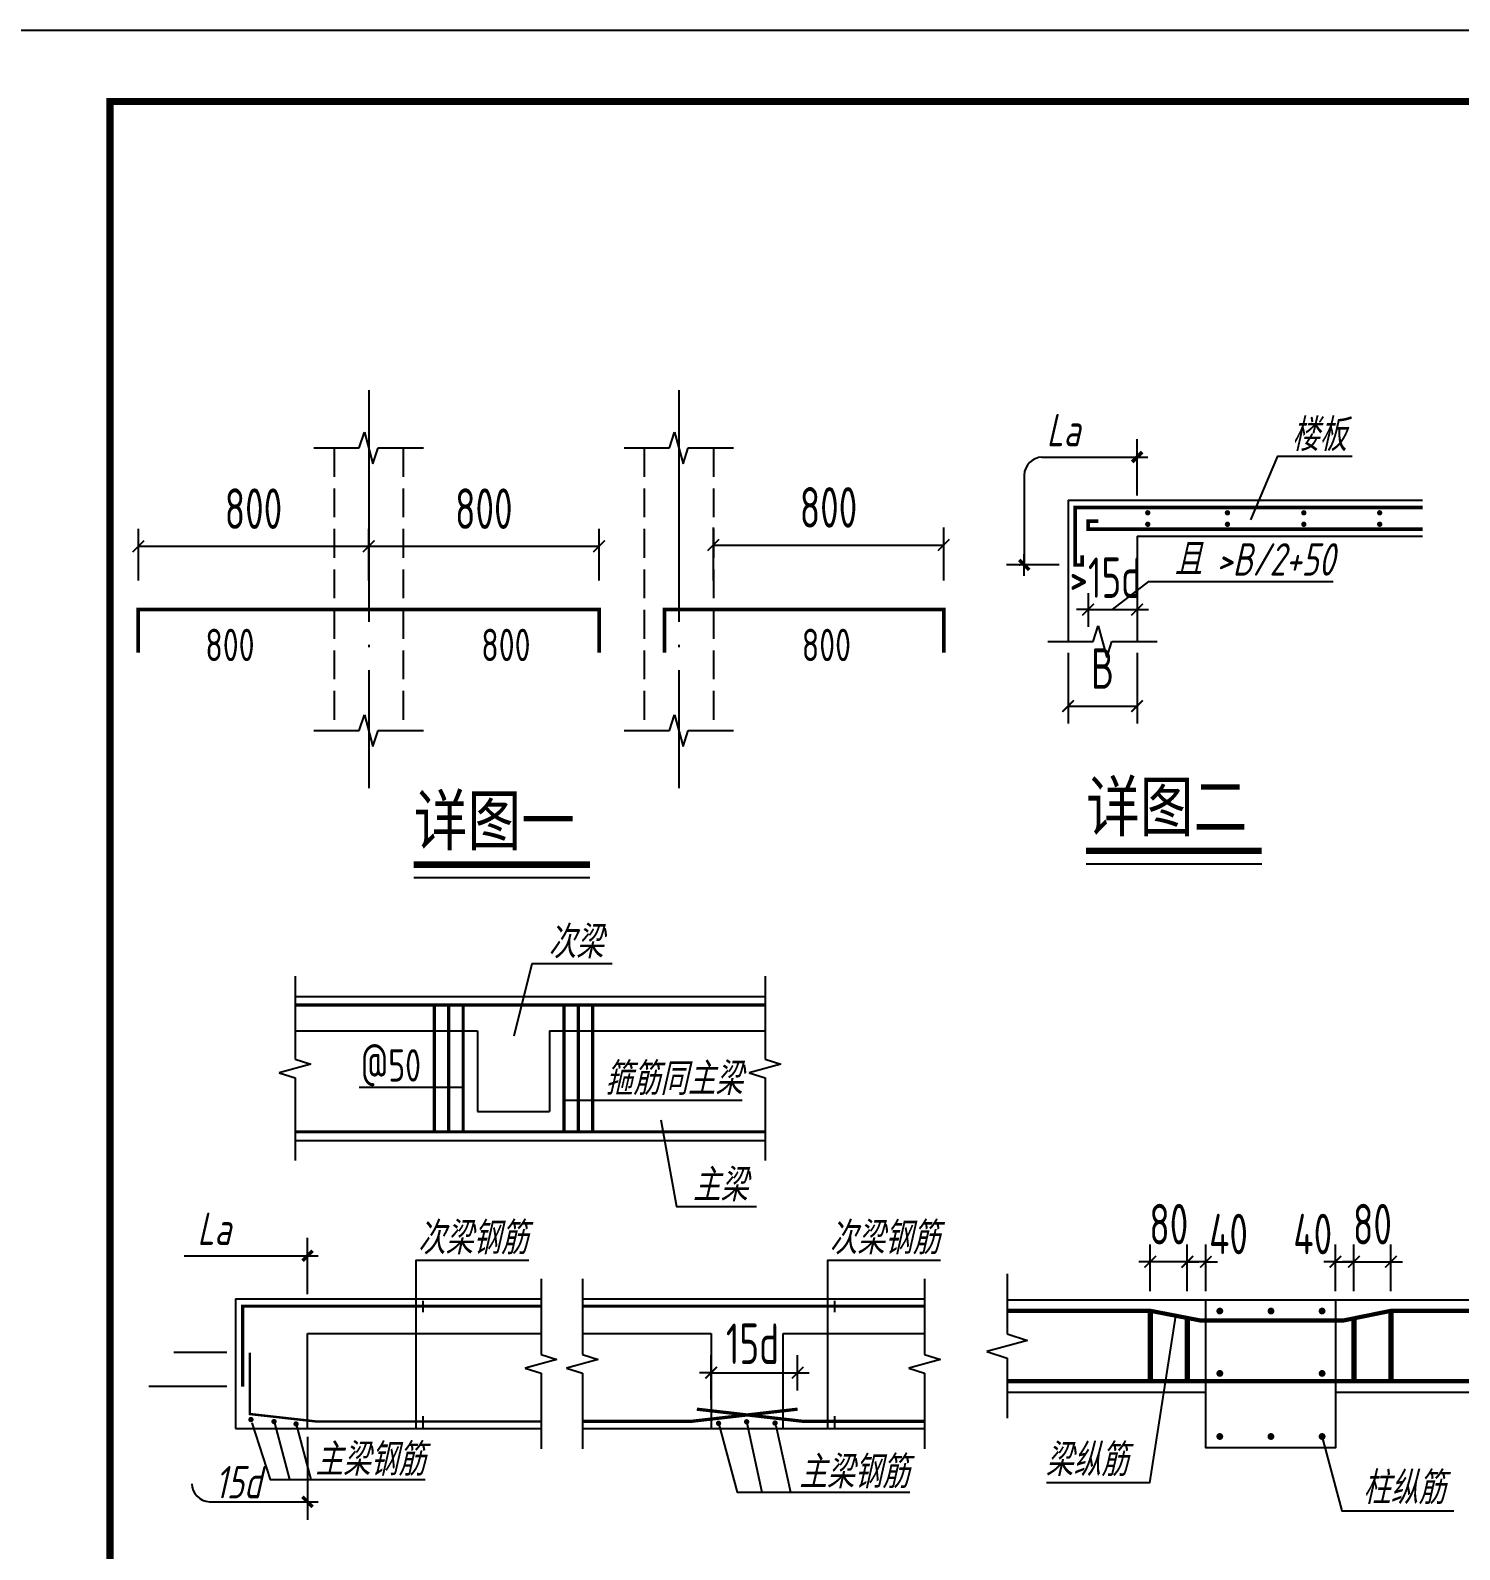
# Model space of a CAD drawing. Header units: millimetres. Extents: x -807114 to 558292, y -468455 to -61603.
# Drawn here: x -325289 to -312936, y -241985 to -228857 of the extents above; entities that cross this region are included whole.
import ezdxf
from ezdxf.enums import TextEntityAlignment as Align

# ---------------------------------------------------------------- set-up
doc = ezdxf.new("R2010")
doc.units = ezdxf.units.MM
doc.header["$LTSCALE"] = 1000
doc.linetypes.add('DASH', pattern=[0.35, 0.25, -0.1])
doc.linetypes.add('DOTE', pattern=[2.42, 2, -0.2, 0.02, -0.2])
for name, color, linetype in [('1-剖面钢筋', 30, 'Continuous'), ('DIM_IDEN', 3, 'Continuous'), ('DIM_LEAD', 3, 'Continuous'), ('DIM_SYMB', 3, 'Continuous'), ('DOTE', 8, 'DOTE'), ('PUB_DIM', 3, 'Continuous'), ('PUB_TEXT', 3, 'Continuous'), ('PUB_TITLE', 4, 'Continuous'), ('标注线', 133, 'Continuous')]:
    doc.layers.add(name, color=color, linetype=linetype)
doc.styles.add('DIM_FONT', font='tssdeng.shx', dxfattribs={"width": 0.7, "bigfont": 'tssdchn.shx'})
doc.styles.add('LL', font='tssdeng.shx', dxfattribs={"width": 0.7, "height": 5, "bigfont": 'tssdchn.shx'})
doc.styles.add('TEXT', font='gbeitc.shx', dxfattribs={"width": 0.85, "bigfont": 'hztxt.shx'})
doc.styles.add('宋体', font='simsun.ttc', dxfattribs={"width": 0.8})
doc.dimstyles.new('DIMN', dxfattribs={"dimtxt": 350, "dimasz": 100, "dimexe": 150, "dimexo": 250, "dimgap": 150, "dimtad": 1, "dimdec": 0, "dimzin": 0, "dimdsep": 46, "dimtxsty": 'DIM_FONT', "dimblk": 'ARCHTICK', "dimcen": 9, "dimclrt": 7, "dimadec": 0, "dimazin": 0, "dimtfac": 1, "dimtdec": 0, "dimtix": 1, "dimtmove": 2, "dimatfit": 3, "dimfxl": 1, "dimtolj": 1, "dimtzin": 0, "dimarcsym": 0})

# ---------------------------------------------------------------- blocks, each defined once
blk = doc.blocks.new('_DIMX')
blk.add_line((-150, 0), (150, 0))
at = {"const_width": 50}
blk.add_lwpolyline([(-70, -70), (70, 70)], dxfattribs=at)
blk = doc.blocks.new('_ArchTick')
at = {"color": 0, "linetype": 'ByBlock', "const_width": 0.15}
blk.add_lwpolyline([(-0.5, -0.5), (0.5, 0.5)], dxfattribs=at)
blk = doc.blocks.new('*D9015')
at = {"layer": 'Defpoints', "color": 0}
for p in [(-315610, -239498), (-315610, -240001), (-315290, -240001)]:
    blk.add_point(p, dxfattribs=at)
at = {"layer": 'PUB_DIM', "color": 0, "lineweight": -2}
for p, q in [((-315610, -239751), (-315610, -239348)), ((-315290, -239751), (-315290, -239348)), ((-315610, -239498), (-315710, -239498)), ((-315290, -239498), (-315610, -239498)), ((-315290, -239498), (-315190, -239498))]:
    blk.add_line(p, q, dxfattribs=at)
at = {"layer": 'PUB_DIM', "color": 0, "linetype": 'ByBlock', "lineweight": -2, "xscale": 100, "yscale": 100, "zscale": 100}
blk.add_blockref('_ArchTick', (-315610, -239498), dxfattribs=at)
at = {"layer": 'PUB_DIM', "color": 0, "linetype": 'ByBlock', "lineweight": -2, "xscale": 100, "yscale": 100, "zscale": 100, "rotation": 180}
blk.add_blockref('_ArchTick', (-315290, -239498), dxfattribs=at)
at = {"layer": 'PUB_DIM', "color": 7, "insert": (-315450, -239173), "char_height": 350, "attachment_point": 5, "style": 'DIM_FONT'}
blk.add_mtext('\\A1;80', dxfattribs=at)
blk = doc.blocks.new('*D9016')
at = {"layer": 'Defpoints', "color": 0}
for p in [(-315290, -239498), (-315290, -240001), (-315130, -240001)]:
    blk.add_point(p, dxfattribs=at)
at = {"layer": 'PUB_DIM', "color": 0, "lineweight": -2}
for p, q in [((-315290, -239751), (-315290, -239348)), ((-315130, -239751), (-315130, -239348)), ((-315290, -239498), (-315390, -239498)), ((-315130, -239498), (-315290, -239498)), ((-315130, -239498), (-315030, -239498))]:
    blk.add_line(p, q, dxfattribs=at)
at = {"layer": 'PUB_DIM', "color": 0, "linetype": 'ByBlock', "lineweight": -2, "xscale": 100, "yscale": 100, "zscale": 100}
blk.add_blockref('_ArchTick', (-315290, -239498), dxfattribs=at)
at = {"layer": 'PUB_DIM', "color": 0, "linetype": 'ByBlock', "lineweight": -2, "xscale": 100, "yscale": 100, "zscale": 100, "rotation": 180}
blk.add_blockref('_ArchTick', (-315130, -239498), dxfattribs=at)
at = {"layer": 'PUB_DIM', "color": 7, "insert": (-314934, -239258), "char_height": 350, "attachment_point": 5, "style": 'DIM_FONT'}
blk.add_mtext('\\A1;40', dxfattribs=at)
blk = doc.blocks.new('*D9017')
at = {"layer": 'Defpoints', "color": 0}
for p in [(-313530, -239498), (-313850, -240001), (-313530, -240001)]:
    blk.add_point(p, dxfattribs=at)
at = {"layer": 'PUB_DIM', "color": 0, "lineweight": -2}
for p, q in [((-313850, -239751), (-313850, -239348)), ((-313530, -239751), (-313530, -239348)), ((-313850, -239498), (-313950, -239498)), ((-313850, -239498), (-313530, -239498)), ((-313530, -239498), (-313430, -239498))]:
    blk.add_line(p, q, dxfattribs=at)
at = {"layer": 'PUB_DIM', "color": 0, "linetype": 'ByBlock', "lineweight": -2, "xscale": 100, "yscale": 100, "zscale": 100}
blk.add_blockref('_ArchTick', (-313850, -239498), dxfattribs=at)
at = {"layer": 'PUB_DIM', "color": 0, "linetype": 'ByBlock', "lineweight": -2, "xscale": 100, "yscale": 100, "zscale": 100, "rotation": 180}
blk.add_blockref('_ArchTick', (-313530, -239498), dxfattribs=at)
at = {"layer": 'PUB_DIM', "color": 7, "insert": (-313690, -239173), "char_height": 350, "attachment_point": 5, "style": 'DIM_FONT'}
blk.add_mtext('\\A1;80', dxfattribs=at)
blk = doc.blocks.new('*D9018')
at = {"layer": 'Defpoints', "color": 0}
for p in [(-313850, -239498), (-314010, -240001), (-313850, -240001)]:
    blk.add_point(p, dxfattribs=at)
at = {"layer": 'PUB_DIM', "color": 0, "lineweight": -2}
for p, q in [((-314010, -239751), (-314010, -239348)), ((-313850, -239751), (-313850, -239348)), ((-314010, -239498), (-314110, -239498)), ((-314010, -239498), (-313850, -239498)), ((-313850, -239498), (-313750, -239498))]:
    blk.add_line(p, q, dxfattribs=at)
at = {"layer": 'PUB_DIM', "color": 0, "linetype": 'ByBlock', "lineweight": -2, "xscale": 100, "yscale": 100, "zscale": 100}
blk.add_blockref('_ArchTick', (-314010, -239498), dxfattribs=at)
at = {"layer": 'PUB_DIM', "color": 0, "linetype": 'ByBlock', "lineweight": -2, "xscale": 100, "yscale": 100, "zscale": 100, "rotation": 180}
blk.add_blockref('_ArchTick', (-313850, -239498), dxfattribs=at)
at = {"layer": 'PUB_DIM', "color": 7, "insert": (-314206, -239258), "char_height": 350, "attachment_point": 5, "style": 'DIM_FONT'}
blk.add_mtext('\\A1;40', dxfattribs=at)
blk = doc.blocks.new('*D9042')
at = {"layer": 'Defpoints', "color": 0}
for p in [(-318658, -240456), (-318658, -240859), (-319405, -240939)]:
    blk.add_point(p, dxfattribs=at)
at = {"layer": 'PUB_DIM', "color": 0, "lineweight": -2}
for p, q in [((-319405, -240689), (-319405, -240306)), ((-318658, -240609), (-318658, -240306)), ((-319405, -240456), (-319505, -240456)), ((-319405, -240456), (-318658, -240456)), ((-318658, -240456), (-318558, -240456))]:
    blk.add_line(p, q, dxfattribs=at)
at = {"layer": 'PUB_DIM', "color": 0, "linetype": 'ByBlock', "lineweight": -2, "xscale": 100, "yscale": 100, "zscale": 100}
blk.add_blockref('_ArchTick', (-319405, -240456), dxfattribs=at)
at = {"layer": 'PUB_DIM', "color": 0, "linetype": 'ByBlock', "lineweight": -2, "xscale": 100, "yscale": 100, "zscale": 100, "rotation": 180}
blk.add_blockref('_ArchTick', (-318658, -240456), dxfattribs=at)
at = {"layer": 'PUB_DIM', "color": 7, "insert": (-319048, -240206), "char_height": 350, "attachment_point": 5, "style": 'DIM_FONT'}
blk.add_mtext('\\A1;15d', dxfattribs=at)
blk = doc.blocks.new('*D9063')
at = {"layer": 'Defpoints', "color": 0}
for p in [(-316147, -233469), (-315724, -233469), (-315724, -233862)]:
    blk.add_point(p, dxfattribs=at)
at = {"layer": 'PUB_DIM', "color": 0, "lineweight": -2}
for p, q in [((-316147, -233719), (-316147, -234012)), ((-315724, -233719), (-315724, -234012)), ((-316147, -233862), (-316247, -233862)), ((-316147, -233862), (-315724, -233862)), ((-315724, -233862), (-315624, -233862))]:
    blk.add_line(p, q, dxfattribs=at)
at = {"layer": 'PUB_DIM', "color": 0, "linetype": 'ByBlock', "lineweight": -2, "xscale": 100, "yscale": 100, "zscale": 100}
blk.add_blockref('_ArchTick', (-316147, -233862), dxfattribs=at)
at = {"layer": 'PUB_DIM', "color": 0, "linetype": 'ByBlock', "lineweight": -2, "xscale": 100, "yscale": 100, "zscale": 100, "rotation": 180}
blk.add_blockref('_ArchTick', (-315724, -233862), dxfattribs=at)
at = {"layer": 'PUB_DIM', "color": 7, "insert": (-315998, -233586), "char_height": 350, "attachment_point": 5, "style": 'DIM_FONT'}
blk.add_mtext('\\A1;>15d', dxfattribs=at)
blk = doc.blocks.new('*D9064')
at = {"layer": 'Defpoints', "color": 0}
for p in [(-316321, -233986), (-315724, -233986), (-315724, -234696)]:
    blk.add_point(p, dxfattribs=at)
at = {"layer": 'PUB_DIM', "color": 0, "lineweight": -2}
for p, q in [((-316321, -234236), (-316321, -234846)), ((-315724, -234236), (-315724, -234846)), ((-316321, -234696), (-315724, -234696))]:
    blk.add_line(p, q, dxfattribs=at)
at = {"layer": 'PUB_DIM', "color": 0, "linetype": 'ByBlock', "lineweight": -2, "xscale": 100, "yscale": 100, "zscale": 100, "rotation": 180}
blk.add_blockref('_ArchTick', (-316321, -234696), dxfattribs=at)
at = {"layer": 'PUB_DIM', "color": 0, "linetype": 'ByBlock', "lineweight": -2, "xscale": 100, "yscale": 100, "zscale": 100}
blk.add_blockref('_ArchTick', (-315724, -234696), dxfattribs=at)
at = {"layer": 'PUB_DIM', "color": 7, "insert": (-316022, -234371), "char_height": 350, "attachment_point": 5, "style": 'DIM_FONT'}
blk.add_mtext('\\A1;B', dxfattribs=at)
blk = doc.blocks.new('*D9065')
at = {"layer": 'Defpoints', "color": 0}
for p in [(-317395, -233304), (-319386, -233860), (-317395, -233860)]:
    blk.add_point(p, dxfattribs=at)
at = {"layer": 'PUB_DIM', "color": 0, "lineweight": -2}
for p, q in [((-319386, -233610), (-319386, -233154)), ((-317395, -233610), (-317395, -233154)), ((-319386, -233304), (-317395, -233304))]:
    blk.add_line(p, q, dxfattribs=at)
at = {"layer": 'PUB_DIM', "color": 0, "linetype": 'ByBlock', "lineweight": -2, "xscale": 100, "yscale": 100, "zscale": 100, "rotation": 180}
blk.add_blockref('_ArchTick', (-319386, -233304), dxfattribs=at)
at = {"layer": 'PUB_DIM', "color": 0, "linetype": 'ByBlock', "lineweight": -2, "xscale": 100, "yscale": 100, "zscale": 100}
blk.add_blockref('_ArchTick', (-317395, -233304), dxfattribs=at)
at = {"layer": 'PUB_DIM', "color": 7, "insert": (-318391, -232979), "char_height": 350, "attachment_point": 5, "style": 'DIM_FONT'}
blk.add_mtext('\\A1;800', dxfattribs=at)
blk = doc.blocks.new('*D9066')
at = {"layer": 'Defpoints', "color": 0}
for p in [(-322365, -233315), (-324356, -233860), (-322365, -233860)]:
    blk.add_point(p, dxfattribs=at)
at = {"layer": 'PUB_DIM', "color": 0, "lineweight": -2}
for p, q in [((-324356, -233610), (-324356, -233165)), ((-322365, -233610), (-322365, -233165)), ((-324356, -233315), (-322365, -233315))]:
    blk.add_line(p, q, dxfattribs=at)
at = {"layer": 'PUB_DIM', "color": 0, "linetype": 'ByBlock', "lineweight": -2, "xscale": 100, "yscale": 100, "zscale": 100, "rotation": 180}
blk.add_blockref('_ArchTick', (-324356, -233315), dxfattribs=at)
at = {"layer": 'PUB_DIM', "color": 0, "linetype": 'ByBlock', "lineweight": -2, "xscale": 100, "yscale": 100, "zscale": 100}
blk.add_blockref('_ArchTick', (-322365, -233315), dxfattribs=at)
at = {"layer": 'PUB_DIM', "color": 7, "insert": (-323361, -232990), "char_height": 350, "attachment_point": 5, "style": 'DIM_FONT'}
blk.add_mtext('\\A1;800', dxfattribs=at)
blk = doc.blocks.new('*D9067')
at = {"layer": 'Defpoints', "color": 0}
for p in [(-320374, -233315), (-322365, -233860), (-320374, -233860)]:
    blk.add_point(p, dxfattribs=at)
at = {"layer": 'PUB_DIM', "color": 0, "lineweight": -2}
for p, q in [((-322365, -233610), (-322365, -233165)), ((-320374, -233610), (-320374, -233165)), ((-322365, -233315), (-320374, -233315))]:
    blk.add_line(p, q, dxfattribs=at)
at = {"layer": 'PUB_DIM', "color": 0, "linetype": 'ByBlock', "lineweight": -2, "xscale": 100, "yscale": 100, "zscale": 100, "rotation": 180}
blk.add_blockref('_ArchTick', (-322365, -233315), dxfattribs=at)
at = {"layer": 'PUB_DIM', "color": 0, "linetype": 'ByBlock', "lineweight": -2, "xscale": 100, "yscale": 100, "zscale": 100}
blk.add_blockref('_ArchTick', (-320374, -233315), dxfattribs=at)
at = {"layer": 'PUB_DIM', "color": 7, "insert": (-321370, -232990), "char_height": 350, "attachment_point": 5, "style": 'DIM_FONT'}
blk.add_mtext('\\A1;800', dxfattribs=at)

msp = doc.modelspace()

# ---------------------------------------------------------------- linework, layer by layer
at = {"layer": '1-剖面钢筋'}
for points, const_width in [([(-313256.9, -232979.6), (-316258.9, -232979.6), (-316258.9, -233476.5), (-316198.5, -233476.5), (-316198.5, -233392.4)], 31.1), ([(-316060.4, -233098.7), (-316146.9, -233098.7), (-316146.9, -233166.3), (-313256.9, -233166.3)], 31.1), ([(-324356.5, -234233.6), (-324356.5, -233860.2), (-320374.3, -233860.2), (-320374.3, -234233.6)], 31.1), ([(-319809.5, -234233.6), (-319809.5, -233860.2), (-317395.3, -233860.2), (-317395.3, -234233.6)], 31.1), ([(-323000.9, -237279.5), (-318939.7, -237279.5)], 28), ([(-321797.8, -237279.5), (-321797.8, -238374.6)], 28), ([(-321673.4, -237279.5), (-321673.4, -238374.6)], 28), ([(-321548.9, -237279.5), (-321548.9, -238374.6)], 28), ([(-320677.8, -237279.5), (-320677.8, -238374.6)], 28), ([(-320553.4, -237279.5), (-320553.4, -238374.6)], 28), ([(-320428.9, -237279.5), (-320428.9, -238374.6)], 28), ([(-323000.9, -238374.6), (-318939.7, -238374.6)], 28), ([(-323454.1, -240576.3), (-323454.1, -239881.5), (-320875.1, -239881.5)], 28), ([(-320517.5, -239881.5), (-317561.2, -239881.5)], 28), ([(-323391.9, -240281.9), (-323391.9, -240813.5), (-322825, -240877), (-320875.1, -240877)], 20.9), ([(-320517.5, -240877), (-319580.4, -240877), (-318658.2, -240771.4)], 28), ([(-317561.2, -240877), (-318607.1, -240877), (-319529.3, -240771.4)], 28)]:
    msp.add_lwpolyline(points, dxfattribs=dict(at, const_width=const_width))
at = {"layer": '1-剖面钢筋', "const_width": 23}
for points in [[(-315643.3, -233025.8, 1), (-315620.3, -233025.8, 1)], [(-314954.4, -233025.8, 1), (-314931.4, -233025.8, 1)], [(-314294.4, -233025.8, 1), (-314271.4, -233025.8, 1)], [(-313638.7, -233025.8, 1), (-313615.7, -233025.8, 1)], [(-315643.3, -233124.9, 1), (-315620.3, -233124.9, 1)], [(-314954.4, -233124.9, 1), (-314931.4, -233124.9, 1)], [(-314294.4, -233124.9, 1), (-314271.4, -233124.9, 1)], [(-313638.7, -233124.9, 1), (-313615.7, -233124.9, 1)], [(-323394.4, -240861.4, 1), (-323371.4, -240861.4, 1)], [(-323194.9, -240878.4, 1), (-323172, -240878.4, 1)], [(-323004.3, -240899.3, 1), (-322981.4, -240899.3, 1)], [(-319353.1, -240893.3, 1), (-319330.1, -240893.3, 1)], [(-319110.2, -240880.4, 1), (-319087.3, -240880.4, 1)], [(-318864.5, -240891.6, 1), (-318841.5, -240891.6, 1)]]:
    msp.add_lwpolyline(points, format="xyb", close=True, dxfattribs=at)
at = {"layer": '1-剖面钢筋', "elevation": 0}
for points, const_width in [([(-316847.2, -239921.4), (-315609.7, -239921.4), (-315173.5, -240005.9), (-313944.7, -240005.9), (-313529.7, -239921.4), (-312117.1, -239921.4)], 36), ([(-315609.7, -239921.4), (-315609.7, -240529.4)], 48), ([(-315289.7, -239991.1), (-315289.7, -240529.4)], 48), ([(-313849.7, -239991.1), (-313849.7, -240529.4)], 48), ([(-313529.7, -239921.4), (-313529.7, -240529.4)], 48), ([(-316847.2, -240529.4), (-312117.1, -240529.4)], 36)]:
    msp.add_lwpolyline(points, dxfattribs=dict(at, const_width=const_width))
at = {"layer": '1-剖面钢筋', "const_width": 29.6, "elevation": 0}
for points in [[(-315023.8, -239923.3, -1), (-314994.3, -239923.3, -1)], [(-314581.8, -239923.3, -1), (-314552.3, -239923.3, -1)], [(-314139.8, -239923.3, -1), (-314110.2, -239923.3, -1)], [(-315023.8, -240462.5, 1), (-314994.3, -240462.5, 1)], [(-314139.8, -240462.5, 1), (-314110.2, -240462.5, 1)], [(-315023.8, -241007.5, 1), (-314994.3, -241007.5, 1)], [(-314581.8, -241007.5, 1), (-314552.3, -241007.5, 1)], [(-314139.8, -241007.5, 1), (-314110.2, -241007.5, 1)]]:
    msp.add_lwpolyline(points, format="xyb", close=True, dxfattribs=at)
at = {"layer": 'Defpoints', "color": 0, "linetype": 'ByBlock'}
msp.add_point((-315723.8, -233228.5), dxfattribs=at)
at = {"layer": 'DIM_IDEN'}
msp.add_lwpolyline([(-315935.4, -233862), (-315623.2, -233618.8), (-314029.5, -233618.8)], dxfattribs=at)
at = {"layer": 'DIM_LEAD'}
for p, q in [((-322446.3, -232464.5), (-322402.7, -232327.6)), ((-322402.7, -232327.6), (-322328, -232601.4)), ((-319766, -232464.5), (-319722.4, -232327.6)), ((-319722.4, -232327.6), (-319647.8, -232601.4)), ((-322838.3, -232464.5), (-322446.3, -232464.5)), ((-322328, -232601.4), (-322284.5, -232464.5)), ((-322284.5, -232464.5), (-321892.5, -232464.5)), ((-320158, -232464.5), (-319766, -232464.5)), ((-319647.8, -232601.4), (-319604.2, -232464.5)), ((-319604.2, -232464.5), (-319212.2, -232464.5)), ((-316103.4, -234138.7), (-316059.8, -234001.8)), ((-316059.8, -234001.8), (-315985.1, -234275.6)), ((-316495.4, -234138.7), (-316103.4, -234138.7)), ((-315985.1, -234275.6), (-315941.6, -234138.7)), ((-315941.6, -234138.7), (-315549.6, -234138.7)), ((-322446.3, -234907), (-322402.7, -234770.1)), ((-322402.7, -234770.1), (-322328, -235043.9)), ((-319766, -234907), (-319722.4, -234770.1)), ((-319722.4, -234770.1), (-319647.8, -235043.9)), ((-322838.3, -234907), (-322446.3, -234907)), ((-322328, -235043.9), (-322284.5, -234907)), ((-322284.5, -234907), (-321892.5, -234907)), ((-320158, -234907), (-319766, -234907)), ((-319647.8, -235043.9), (-319604.2, -234907)), ((-319604.2, -234907), (-319212.2, -234907)), ((-323000.9, -237030.6), (-323000.9, -237746.2)), ((-318939.7, -237030.6), (-318939.7, -237746.2)), ((-323000.9, -237746.2), (-322864, -237789.7)), ((-318939.7, -237746.2), (-318802.8, -237789.7)), ((-322864, -237789.7), (-323137.8, -237864.4)), ((-323137.8, -237864.4), (-323000.9, -237907.9)), ((-318802.8, -237789.7), (-319076.6, -237864.4)), ((-319076.6, -237864.4), (-318939.7, -237907.9)), ((-323000.9, -237907.9), (-323000.9, -238623.5)), ((-318939.7, -237907.9), (-318939.7, -238623.5)), ((-320875.1, -239645), (-320875.1, -240298.4)), ((-320517.5, -239645), (-320517.5, -240298.4)), ((-317561.2, -239645), (-317561.2, -240298.4)), ((-316847.2, -239601.4, 0), (-316847.2, -240121.4, 0)), ((-316671.2, -240177.4, 0), (-317023.2, -240273.4, 0)), ((-316847.2, -240121.4, 0), (-316671.2, -240177.4, 0)), ((-320738.2, -240341.9), (-321012, -240416.6)), ((-320875.1, -240298.4), (-320738.2, -240341.9)), ((-320380.6, -240341.9), (-320654.3, -240416.6)), ((-320517.5, -240298.4), (-320380.6, -240341.9)), ((-317424.3, -240341.9), (-317698, -240416.6)), ((-317561.2, -240298.4), (-317424.3, -240341.9)), ((-317023.2, -240273.4, 0), (-316847.2, -240329.4, 0)), ((-316847.2, -240329.4, 0), (-316847.2, -240849.4, 0)), ((-321012, -240416.6), (-320875.1, -240460.1)), ((-320875.1, -240460.1), (-320875.1, -241113.5)), ((-320654.3, -240416.6), (-320517.5, -240460.1)), ((-320517.5, -240460.1), (-320517.5, -241113.5)), ((-317698, -240416.6), (-317561.2, -240460.1)), ((-317561.2, -240460.1), (-317561.2, -241113.5))]:
    msp.add_line(p, q, dxfattribs=at)
at = {"layer": 'DIM_SYMB', "const_width": 56}
for points in [[(-321975.6, -236066.4), (-320453.4, -236066.4)], [(-316164.8, -235946.5), (-314646.5, -235946.5)]]:
    msp.add_lwpolyline(points, dxfattribs=at)
at = {"layer": 'DIM_SYMB'}
for points in [[(-316164.8, -236058.5), (-314646.5, -236058.5)], [(-321975.6, -236178.4), (-320453.4, -236178.4)]]:
    msp.add_lwpolyline(points, dxfattribs=at)
at = {"layer": 'DOTE', "linetype": 'DOTE'}
for p, q in [((-322365.4, -231966.7), (-322365.4, -235404.8)), ((-319685.1, -231966.7), (-319685.1, -235404.8))]:
    msp.add_line(p, q, dxfattribs=at)
at = {"layer": 'PUB_DIM'}
for p, q in [((-315723.8, -232876.9), (-315723.8, -232388.1)), ((-316546.1, -232543.6), (-315723.8, -232543.6)), ((-316699.8, -232699.7), (-316699.8, -233476.5)), ((-316396.7, -233476.5), (-316853.6, -233476.5)), ((-322894.1, -239778.7), (-322894.1, -239289.9)), ((-323959.3, -239445.4), (-322894.1, -239445.4)), ((-323591.9, -240281.9), (-324048.8, -240281.9)), ((-323591.9, -240576.3), (-324266.8, -240576.3)), ((-322894.1, -241011), (-322894.1, -241727.2)), ((-323741.3, -241571.7), (-322894.1, -241571.7))]:
    msp.add_line(p, q, dxfattribs=at)
for centre, start, end in [((-316537.4, -232706), 93.0659, 177.80306), ((-323732.6, -241409.3), 182.19694, 266.9341)]:
    msp.add_arc(centre, 162.6, start, end, dxfattribs=at)
for p in [(-315723.8, -232543.6), (-316739.5, -233476.5), (-322894.1, -239445.4), (-322894.1, -241571.7)]:
    msp.add_point(p, dxfattribs=at)
at = {"layer": 'PUB_TITLE'}
for points in [[(-325946.5, -254641.1), (-289480.5, -254641.1), (-289480.5, -228857), (-325946.5, -228857)], [(-324601.2, -254027.2), (-290094.4, -254027.2), (-290094.4, -229470.9), (-324601.2, -229470.9)]]:
    msp.add_lwpolyline(points, close=True, dxfattribs=at)
at = {"layer": 'PUB_TITLE', "const_width": 61.4}
msp.add_lwpolyline([(-324601.2, -254027.2), (-290094.4, -254027.2), (-290094.4, -229470.9), (-324601.2, -229470.9)], close=True, dxfattribs=at)
at = {"layer": '标注线', "linetype": 'DASH'}
for p, q in [((-322664, -232464.5), (-322664, -234907)), ((-322066.7, -232464.5), (-322066.7, -234907)), ((-319983.8, -232464.5), (-319983.8, -234907)), ((-319386.4, -232464.5), (-319386.4, -234907))]:
    msp.add_line(p, q, dxfattribs=at)
at = {"layer": '标注线'}
for p, q in [((-316321.1, -232917.4), (-313256.9, -232917.4)), ((-316321.1, -232917.4), (-316321.1, -234138.7)), ((-315723.8, -233228.5), (-313256.9, -233228.5)), ((-315723.8, -233228.5), (-315723.8, -234138.7)), ((-323000.9, -237204.8), (-318939.7, -237204.8)), ((-323000.9, -237503.5), (-321424.5, -237503.5)), ((-321424.5, -237503.5), (-321424.5, -238200.4)), ((-320802.3, -237503.5), (-320802.3, -238200.4)), ((-320802.3, -237503.5), (-318939.7, -237503.5)), ((-321548.9, -237990.5), (-322448.8, -237990.5)), ((-320677.8, -238100.3), (-319135.9, -238100.3)), ((-321424.5, -238200.4), (-320802.3, -238200.4)), ((-323000.9, -238449.3), (-318939.7, -238449.3)), ((-323516.3, -239819.2), (-323516.3, -240939.2)), ((-323516.3, -239819.2), (-320875.1, -239819.2)), ((-321898, -239835.6), (-321898, -239934.3)), ((-320517.5, -239819.2), (-317561.2, -239819.2)), ((-318340.1, -239835.6), (-318340.1, -239934.3)), ((-316847.2, -239825.4, 0), (-312117.1, -239825.4, 0)), ((-322894.1, -240939.2), (-322894.1, -240117.9)), ((-322894.1, -240117.9), (-320875.1, -240117.9)), ((-320517.5, -240117.9), (-319404.8, -240117.9)), ((-319404.8, -240117.9), (-319404.8, -240939.2)), ((-318782.6, -240939.2), (-318782.6, -240117.9)), ((-318782.6, -240117.9), (-317561.2, -240117.9)), ((-316847.2, -240625.4, 0), (-315129.7, -240625.4, 0)), ((-314009.7, -240625.4, 0), (-312117.1, -240625.4, 0)), ((-323180, -240889.5), (-323049.6, -241380.4)), ((-321898, -240831.2), (-321898, -240929.9)), ((-319096.8, -240889.5), (-318966.4, -241488)), ((-318340.1, -240831.2), (-318340.1, -240929.9)), ((-323516.3, -240939.2), (-322894.1, -240939.2)), ((-322992.7, -240900.1), (-322865.5, -241380.4)), ((-322894.1, -240939.2), (-320875.1, -240939.2)), ((-320517.5, -240939.2), (-319404.8, -240939.2)), ((-319404.8, -240939.2), (-318782.6, -240939.2)), ((-318846.7, -240911.3), (-318719.5, -241488)), ((-318782.6, -240939.2), (-317561.2, -240939.2))]:
    msp.add_line(p, q, dxfattribs=at)
for points in [[(-314740.1, -233086.5), (-314508, -232535.7), (-313864.9, -232535.7)], [(-321108.7, -237546.1), (-320953.2, -236919.6), (-320261.5, -236919.6)], [(-319839.7, -238270.4), (-319705.3, -239019), (-319013.6, -239019)], [(-321954.7, -240929.4), (-321954.7, -239483.6), (-320980.4, -239483.6)], [(-318396.8, -240929.4), (-318396.8, -239483.6), (-317422.4, -239483.6)], [(-323376, -240889.5), (-323217.1, -241380.4), (-321875.7, -241380.4)], [(-319338.5, -240902.3), (-319179.7, -241488), (-317687.6, -241488)]]:
    msp.add_lwpolyline(points, dxfattribs=at)
at = {"layer": '标注线', "elevation": 0}
msp.add_lwpolyline([(-315129.7, -239825.4), (-314009.7, -239825.4), (-314009.7, -241105.4), (-315129.7, -241105.4)], close=True, dxfattribs=at)
for points in [[(-315391.6, -239963.7), (-315617.3, -241407), (-316507.3, -241407)], [(-314131.1, -240993.8), (-313953.5, -241649), (-312985.9, -241649)]]:
    msp.add_lwpolyline(points, dxfattribs=at)

# ---------------------------------------------------------------- block references
at = {"layer": 'PUB_DIM', "yscale": 0.6222222222248093, "zscale": 0.6222222222222222}
for p, xscale in [((-315723.8, -232543.6), 0.6222222222248093), ((-322894.1, -239445.4), 0.6222222222015262)]:
    msp.add_blockref('_DIMX', p, dxfattribs=dict(at, xscale=xscale))
at = {"layer": 'PUB_DIM', "xscale": 0.6222222222248093, "yscale": 0.6222222222248093, "zscale": 0.6222222222222222, "rotation": 89.99999999999999}
msp.add_blockref('_DIMX', (-316699.8, -233476.5), dxfattribs=at)
at = {"layer": 'PUB_DIM', "extrusion": (0, 0, -1), "xscale": 0.6222222222015262, "yscale": 0.6222222222248093, "zscale": -0.6222222222222222, "rotation": 180}
msp.add_blockref('_DIMX', (322894.1, -241571.7), dxfattribs=at)

# ---------------------------------------------------------------- texts
at = {"layer": 'PUB_TEXT'}
for s, height, style, width, p in [('La', 280, 'TEXT', 0.85, (-316506, -232450.3)), ('楼板', 280, 'TEXT', 0.85, (-314390.2, -232492.9)), ('且 >B/2+50', 280, 'TEXT', 0.85, (-315404, -233568.4)), ('800', 280, 'LL', 0.75, (-323777.4, -234307.6)), ('800', 280, 'LL', 0.75, (-321392.3, -234307.6)), ('800', 280, 'LL', 0.75, (-318622.4, -234307.6)), ('详图二', 425.32, '宋体', 0.8, (-316164.8, -235775.5, 0)), ('详图一', 425.32, '宋体', 0.8, (-321975.6, -235895.3, 0)), ('次梁', 280, 'TEXT', 0.85, (-320814.1, -236875.3)), ('@50', 280, 'LL', 0.75, (-322433.9, -237940.6)), ('箍筋同主梁', 280, 'TEXT', 0.85, (-320324.4, -238056)), ('主梁', 280, 'TEXT', 0.85, (-319566.2, -238974.7)), ('La', 280, 'TEXT', 0.85, (-323846, -239352.1)), ('次梁钢筋', 280, 'TEXT', 0.85, (-321942.6, -239433.2)), ('次梁钢筋', 280, 'TEXT', 0.85, (-318384.6, -239433.2)), ('主梁钢筋', 280, 'TEXT', 0.85, (-322829, -241346.8)), ('主梁钢筋', 280, 'TEXT', 0.85, (-318646.5, -241454.4)), ('梁纵筋', 280, 'TEXT', 0.85, (-316516.5, -241350, 0)), ('柱纵筋', 280, 'TEXT', 0.85, (-313774.7, -241592, 0))]:
    msp.add_text(s, height=height, dxfattribs=dict(at, style=style, width=width)).set_placement(p)
at = {"layer": 'PUB_TEXT', "style": 'TEXT', "width": 0.85}
msp.add_text('15d', height=280, dxfattribs=at).set_placement((-323493.9, -241401.7), align=Align.MIDDLE)

# ---------------------------------------------------------------- dimensions: what is measured, and where the dimension line sits
at = {"layer": 'PUB_DIM'}
for p1, p2, distance, text, picture, middle in [((-324356.5, -233860.2), (-322365.4, -233860.2), 545.7, '800', '*D9066', (-323360.9, -232989.6)), ((-322365.4, -233860.2), (-320374.3, -233860.2), 545.7, '800', '*D9067', (-321369.8, -232989.6)), ((-319386.4, -233860.2), (-317395.3, -233860.2), 556.4, '800', '*D9065', (-318390.9, -232978.8)), ((-316321.1, -233986.1), (-315723.8, -233986.1), -709.6, 'B', '*D9064', (-316022.5, -234370.6))]:
    dim = msp.add_aligned_dim(p1=p1, p2=p2, distance=distance, text=text, dimstyle='DIMN', dxfattribs=at)
    dim.commit()
    dim.dimension.update_dxf_attribs({"geometry": picture, "text_midpoint": middle})
dim = msp.add_linear_dim(base=(-315723.8, -233862), p1=(-316146.9, -233468.5), p2=(-315723.8, -233468.5), angle=0, text='>15d', dimstyle='DIMN', dxfattribs=at)
dim.commit()
dim.dimension.update_dxf_attribs({"geometry": '*D9063', "text_midpoint": (-315998.4, -233586), "dimtype": 161})
for base, p1, p2, picture, middle in [((-315609.7, -239498, 0), (-315289.7, -240001.4, 0), (-315609.7, -240001.4, 0), '*D9015', (-315449.7, -239173, 0)), ((-313529.7, -239498, 0), (-313849.7, -240001.4, 0), (-313529.7, -240001.4, 0), '*D9017', (-313689.7, -239173, 0))]:
    dim = msp.add_linear_dim(base=base, p1=p1, p2=p2, dimstyle='DIMN', override={"dimlfac": 0.25}, dxfattribs=at)
    dim.commit()
    dim.dimension.update_dxf_attribs({"geometry": picture, "text_midpoint": middle})
for base, p1, p2, picture, middle in [((-315289.7, -239498, 0), (-315129.7, -240001.4, 0), (-315289.7, -240001.4, 0), '*D9016', (-314933.6, -239258, 0)), ((-313849.7, -239498, 0), (-314009.7, -240001.4, 0), (-313849.7, -240001.4, 0), '*D9018', (-314205.8, -239258, 0))]:
    dim = msp.add_linear_dim(base=base, p1=p1, p2=p2, dimstyle='DIMN', override={"dimlfac": 0.25}, dxfattribs=at)
    dim.commit()
    dim.dimension.update_dxf_attribs({"geometry": picture, "text_midpoint": middle, "dimtype": 160})
dim = msp.add_linear_dim(base=(-318658.2, -240456.4), p1=(-319404.8, -240939.2), p2=(-318658.2, -240858.5), angle=180, text='15d', dimstyle='DIMN', override={"dimlfac": 0.25}, dxfattribs=at)
dim.commit()
dim.dimension.update_dxf_attribs({"geometry": '*D9042', "text_midpoint": (-319048.1, -240205.9), "dimtype": 160})

doc.saveas('drawing.dxf')
